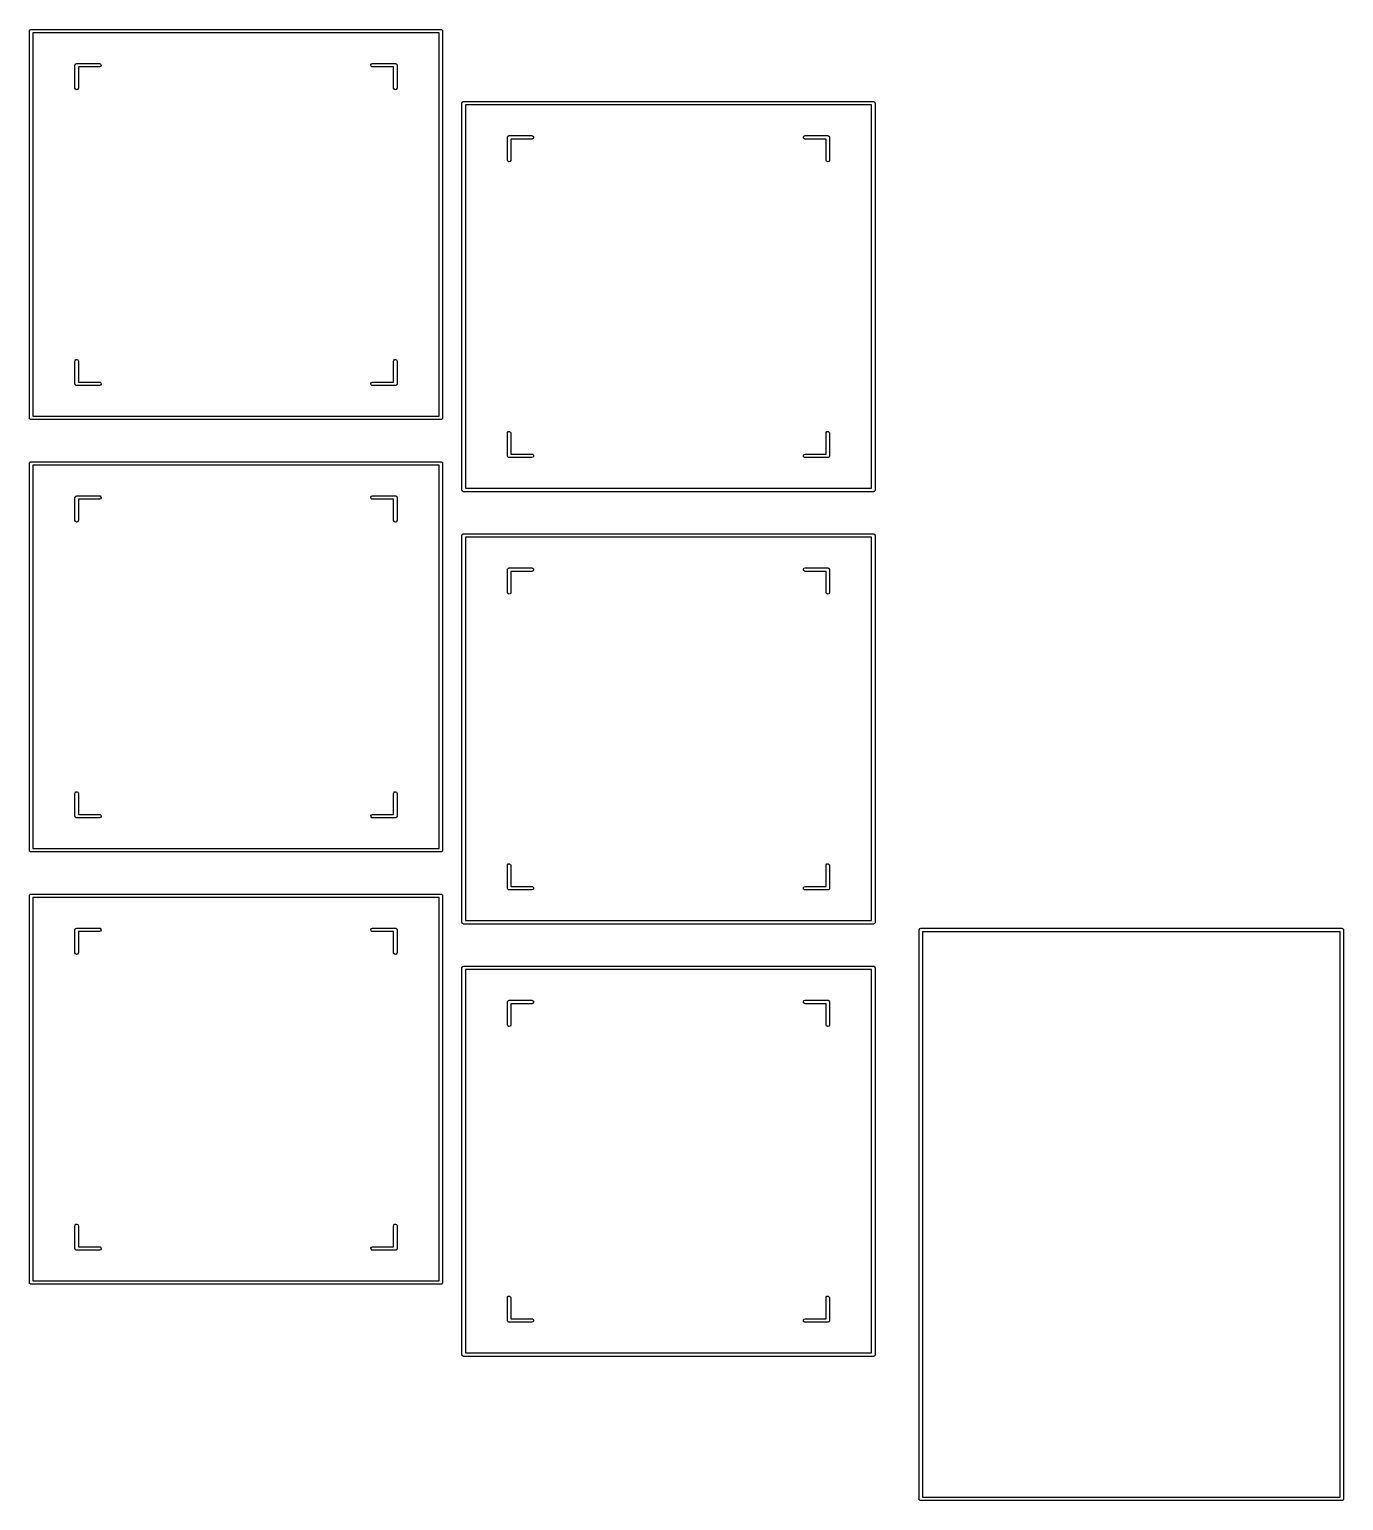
# Model space of a CAD drawing. Extents: x 39 to 182, y 15 to 130.
# Drawn here: x 105.7 to 163.4, y 60 to 124.6 of the extents above; entities that cross this region are included whole.
import ezdxf

# ---------------------------------------------------------------- set-up
doc = ezdxf.new("R2010")
doc.units = 0
doc.layers.add('BLACK', color=7, linetype='CONTINUOUS')

msp = doc.modelspace()

# ---------------------------------------------------------------- linework, layer by layer
at = {"layer": 'BLACK', "linetype": 'CONTINUOUS'}
for p, q in [((105.694, 124.555), (105.695, 124.565)), ((105.694, 107.555), (105.694, 124.555)), ((105.695, 124.568), (105.696, 124.571)), ((105.695, 124.565), (105.695, 124.568)), ((105.696, 124.571), (105.698, 124.58)), ((105.698, 124.58), (105.711, 124.595)), ((105.711, 124.595), (105.72, 124.612)), ((105.72, 124.612), (105.727, 124.615)), ((105.727, 124.615), (105.731, 124.62)), ((105.731, 124.62), (105.75, 124.623)), ((105.75, 124.623), (105.769, 124.63)), ((105.769, 124.63), (123.769, 124.63)), ((105.844, 124.48), (105.844, 107.63)), ((123.694, 124.48), (105.844, 124.48)), ((123.694, 107.63), (123.694, 124.48)), ((123.769, 124.63), (123.778, 124.628)), ((123.778, 124.628), (123.782, 124.629)), ((123.782, 124.629), (123.785, 124.627)), ((123.785, 124.627), (123.794, 124.625)), ((123.794, 124.625), (123.809, 124.613)), ((123.809, 124.613), (123.826, 124.603)), ((123.826, 124.603), (123.828, 124.597)), ((123.828, 124.597), (123.834, 124.592)), ((123.834, 124.592), (123.837, 124.573)), ((123.837, 124.573), (123.844, 124.555)), ((123.844, 124.555), (123.844, 107.555)), ((107.694, 123.055), (107.695, 123.065)), ((107.694, 122.055), (107.694, 123.055)), ((107.695, 123.068), (107.696, 123.071)), ((107.695, 123.065), (107.695, 123.068)), ((107.696, 123.071), (107.698, 123.08)), ((107.698, 123.08), (107.711, 123.095)), ((107.711, 123.095), (107.72, 123.112)), ((107.72, 123.112), (107.727, 123.115)), ((107.727, 123.115), (107.731, 123.12)), ((107.731, 123.12), (107.75, 123.123)), ((107.75, 123.123), (107.769, 123.13)), ((107.769, 123.13), (108.769, 123.13)), ((108.769, 122.98), (107.844, 122.98)), ((107.844, 122.98), (107.844, 122.055)), ((108.769, 123.13), (108.794, 123.125)), ((108.817, 122.997), (108.769, 122.98)), ((108.794, 123.125), (108.834, 123.092)), ((108.843, 123.042), (108.817, 122.997)), ((108.834, 123.092), (108.843, 123.042)), ((120.695, 123.068), (120.72, 123.112)), ((120.704, 123.017), (120.695, 123.068)), ((120.743, 122.984), (120.704, 123.017)), ((120.72, 123.112), (120.769, 123.13)), ((120.769, 122.98), (120.743, 122.984)), ((120.769, 123.13), (121.769, 123.13)), ((121.694, 122.98), (120.769, 122.98)), ((121.694, 122.055), (121.694, 122.98)), ((121.769, 123.13), (121.778, 123.128)), ((121.778, 123.128), (121.782, 123.129)), ((121.782, 123.129), (121.785, 123.127)), ((121.785, 123.127), (121.794, 123.125)), ((121.794, 123.125), (121.809, 123.113)), ((121.809, 123.113), (121.826, 123.103)), ((121.826, 123.103), (121.828, 123.097)), ((121.828, 123.097), (121.834, 123.092)), ((121.834, 123.092), (121.837, 123.073)), ((121.837, 123.073), (121.844, 123.055)), ((121.844, 123.055), (121.844, 122.055)), ((107.711, 122.007), (107.694, 122.055)), ((107.756, 121.981), (107.711, 122.007)), ((107.806, 121.99), (107.756, 121.981)), ((107.839, 122.029), (107.806, 121.99)), ((107.844, 122.055), (107.839, 122.029)), ((121.711, 122.007), (121.694, 122.055)), ((121.756, 121.981), (121.711, 122.007)), ((121.806, 121.99), (121.756, 121.981)), ((121.839, 122.029), (121.806, 121.99)), ((121.844, 122.055), (121.839, 122.029)), ((124.694, 121.388), (124.695, 121.398)), ((124.694, 104.388), (124.694, 121.388)), ((124.695, 121.401), (124.696, 121.404)), ((124.695, 121.398), (124.695, 121.401)), ((124.696, 121.404), (124.698, 121.414)), ((124.698, 121.414), (124.711, 121.429)), ((124.711, 121.429), (124.72, 121.446)), ((124.72, 121.446), (124.727, 121.448)), ((124.727, 121.448), (124.731, 121.453)), ((124.731, 121.453), (124.75, 121.457)), ((124.75, 121.457), (124.769, 121.463)), ((124.769, 121.463), (142.769, 121.463)), ((124.844, 121.313), (124.844, 104.463)), ((142.694, 121.313), (124.844, 121.313)), ((142.694, 104.463), (142.694, 121.313)), ((142.769, 121.463), (142.778, 121.461)), ((142.778, 121.461), (142.782, 121.462)), ((142.782, 121.462), (142.785, 121.46)), ((142.785, 121.46), (142.794, 121.459)), ((142.794, 121.459), (142.809, 121.446)), ((142.809, 121.446), (142.826, 121.436)), ((142.826, 121.436), (142.828, 121.43)), ((142.828, 121.43), (142.834, 121.426)), ((142.834, 121.426), (142.837, 121.406)), ((142.837, 121.406), (142.844, 121.388)), ((142.844, 121.388), (142.844, 104.388)), ((126.694, 119.888), (126.695, 119.898)), ((126.694, 118.888), (126.694, 119.888)), ((126.695, 119.901), (126.696, 119.904)), ((126.695, 119.898), (126.695, 119.901)), ((126.696, 119.904), (126.698, 119.914)), ((126.698, 119.914), (126.711, 119.929)), ((126.711, 119.929), (126.72, 119.946)), ((126.72, 119.946), (126.727, 119.948)), ((126.727, 119.948), (126.731, 119.953)), ((126.731, 119.953), (126.75, 119.957)), ((126.75, 119.957), (126.769, 119.963)), ((126.769, 119.963), (127.769, 119.963)), ((127.769, 119.813), (126.844, 119.813)), ((126.844, 119.813), (126.844, 118.888)), ((127.769, 119.963), (127.794, 119.959)), ((127.817, 119.831), (127.769, 119.813)), ((127.794, 119.959), (127.834, 119.926)), ((127.843, 119.875), (127.817, 119.831)), ((127.834, 119.926), (127.843, 119.875)), ((139.695, 119.901), (139.72, 119.946)), ((139.704, 119.851), (139.695, 119.901)), ((139.743, 119.818), (139.704, 119.851)), ((139.72, 119.946), (139.769, 119.963)), ((139.769, 119.813), (139.743, 119.818)), ((139.769, 119.963), (140.769, 119.963)), ((140.694, 119.813), (139.769, 119.813)), ((140.694, 118.888), (140.694, 119.813)), ((140.769, 119.963), (140.778, 119.961)), ((140.778, 119.961), (140.782, 119.962)), ((140.782, 119.962), (140.785, 119.96)), ((140.785, 119.96), (140.794, 119.959)), ((140.794, 119.959), (140.809, 119.946)), ((140.809, 119.946), (140.826, 119.936)), ((140.826, 119.936), (140.828, 119.93)), ((140.828, 119.93), (140.834, 119.926)), ((140.834, 119.926), (140.837, 119.906)), ((140.837, 119.906), (140.844, 119.888)), ((140.844, 119.888), (140.844, 118.888)), ((126.711, 118.84), (126.694, 118.888)), ((126.756, 118.814), (126.711, 118.84)), ((126.806, 118.823), (126.756, 118.814)), ((126.839, 118.863), (126.806, 118.823)), ((126.844, 118.888), (126.839, 118.863)), ((140.711, 118.84), (140.694, 118.888)), ((140.756, 118.814), (140.711, 118.84)), ((140.806, 118.823), (140.756, 118.814)), ((140.839, 118.863), (140.806, 118.823)), ((140.844, 118.888), (140.839, 118.863)), ((107.694, 110.055), (107.698, 110.08)), ((107.694, 109.055), (107.694, 110.055)), ((107.698, 110.08), (107.731, 110.12)), ((107.731, 110.12), (107.782, 110.129)), ((107.782, 110.129), (107.826, 110.103)), ((107.826, 110.103), (107.844, 110.055)), ((107.844, 110.055), (107.844, 109.13)), ((121.694, 110.055), (121.698, 110.08)), ((121.694, 109.13), (121.694, 110.055)), ((121.698, 110.08), (121.731, 110.12)), ((121.731, 110.12), (121.782, 110.129)), ((121.782, 110.129), (121.826, 110.103)), ((121.826, 110.103), (121.844, 110.055)), ((121.844, 110.055), (121.844, 109.055)), ((107.7, 109.037), (107.694, 109.055)), ((107.704, 109.017), (107.7, 109.037)), ((107.709, 109.013), (107.704, 109.017)), ((107.711, 109.007), (107.709, 109.013)), ((107.728, 108.997), (107.711, 109.007)), ((107.743, 108.984), (107.728, 108.997)), ((107.753, 108.983), (107.743, 108.984)), ((107.756, 108.981), (107.753, 108.983)), ((107.759, 108.982), (107.756, 108.981)), ((107.769, 108.98), (107.759, 108.982)), ((108.769, 108.98), (107.769, 108.98)), ((107.844, 109.13), (108.769, 109.13)), ((108.769, 109.13), (108.794, 109.125)), ((108.817, 108.997), (108.769, 108.98)), ((108.794, 109.125), (108.834, 109.092)), ((108.843, 109.042), (108.817, 108.997)), ((108.834, 109.092), (108.843, 109.042)), ((120.695, 109.068), (120.72, 109.112)), ((120.704, 109.017), (120.695, 109.068)), ((120.743, 108.984), (120.704, 109.017)), ((120.72, 109.112), (120.769, 109.13)), ((120.769, 108.98), (120.743, 108.984)), ((120.769, 109.13), (121.694, 109.13)), ((121.769, 108.98), (120.769, 108.98)), ((121.787, 108.986), (121.769, 108.98)), ((121.806, 108.99), (121.787, 108.986)), ((121.811, 108.995), (121.806, 108.99)), ((121.817, 108.997), (121.811, 108.995)), ((121.827, 109.014), (121.817, 108.997)), ((121.839, 109.029), (121.827, 109.014)), ((121.841, 109.039), (121.839, 109.029)), ((121.843, 109.042), (121.841, 109.039)), ((121.844, 109.055), (121.842, 109.045)), ((121.842, 109.045), (121.843, 109.042)), ((105.7, 107.537), (105.694, 107.555)), ((105.704, 107.517), (105.7, 107.537)), ((105.709, 107.513), (105.704, 107.517)), ((105.711, 107.507), (105.709, 107.513)), ((105.728, 107.497), (105.711, 107.507)), ((105.743, 107.484), (105.728, 107.497)), ((105.753, 107.483), (105.743, 107.484)), ((105.756, 107.481), (105.753, 107.483)), ((105.759, 107.482), (105.756, 107.481)), ((105.769, 107.48), (105.759, 107.482)), ((123.769, 107.48), (105.769, 107.48)), ((105.844, 107.63), (123.694, 107.63)), ((123.787, 107.486), (123.769, 107.48)), ((123.806, 107.49), (123.787, 107.486)), ((123.811, 107.495), (123.806, 107.49)), ((123.817, 107.497), (123.811, 107.495)), ((123.827, 107.514), (123.817, 107.497)), ((123.839, 107.529), (123.827, 107.514)), ((123.841, 107.539), (123.839, 107.529)), ((123.843, 107.542), (123.841, 107.539)), ((123.844, 107.555), (123.842, 107.545)), ((123.842, 107.545), (123.843, 107.542)), ((126.694, 106.888), (126.698, 106.914)), ((126.694, 105.888), (126.694, 106.888)), ((126.698, 106.914), (126.731, 106.953)), ((126.731, 106.953), (126.782, 106.962)), ((126.782, 106.962), (126.826, 106.936)), ((126.826, 106.936), (126.844, 106.888)), ((126.844, 106.888), (126.844, 105.963)), ((140.694, 106.888), (140.698, 106.914)), ((140.694, 105.963), (140.694, 106.888)), ((140.698, 106.914), (140.731, 106.953)), ((140.731, 106.953), (140.782, 106.962)), ((140.782, 106.962), (140.826, 106.936)), ((140.826, 106.936), (140.844, 106.888)), ((140.844, 106.888), (140.844, 105.888)), ((105.694, 105.555), (105.695, 105.565)), ((105.694, 88.5548), (105.694, 105.555)), ((105.695, 105.568), (105.696, 105.571)), ((105.695, 105.565), (105.695, 105.568)), ((105.696, 105.571), (105.698, 105.58)), ((105.698, 105.58), (105.711, 105.595)), ((105.711, 105.595), (105.72, 105.612)), ((105.72, 105.612), (105.727, 105.615)), ((105.727, 105.615), (105.731, 105.62)), ((105.731, 105.62), (105.75, 105.623)), ((105.75, 105.623), (105.769, 105.63)), ((105.769, 105.63), (123.769, 105.63)), ((105.844, 105.48), (105.844, 88.6298)), ((123.694, 105.48), (105.844, 105.48)), ((123.694, 88.6298), (123.694, 105.48)), ((123.769, 105.63), (123.778, 105.628)), ((123.778, 105.628), (123.782, 105.629)), ((123.782, 105.629), (123.785, 105.627)), ((123.785, 105.627), (123.794, 105.625)), ((123.794, 105.625), (123.809, 105.613)), ((123.809, 105.613), (123.826, 105.603)), ((123.826, 105.603), (123.828, 105.597)), ((123.828, 105.597), (123.834, 105.592)), ((123.834, 105.592), (123.837, 105.573)), ((123.837, 105.573), (123.844, 105.555)), ((123.844, 105.555), (123.844, 88.5548)), ((126.7, 105.87), (126.694, 105.888)), ((126.704, 105.851), (126.7, 105.87)), ((126.709, 105.846), (126.704, 105.851)), ((126.711, 105.84), (126.709, 105.846)), ((126.728, 105.83), (126.711, 105.84)), ((126.743, 105.818), (126.728, 105.83)), ((126.753, 105.816), (126.743, 105.818)), ((126.756, 105.814), (126.753, 105.816)), ((126.759, 105.815), (126.756, 105.814)), ((126.769, 105.813), (126.759, 105.815)), ((127.769, 105.813), (126.769, 105.813)), ((126.844, 105.963), (127.769, 105.963)), ((127.769, 105.963), (127.794, 105.959)), ((127.817, 105.831), (127.769, 105.813)), ((127.794, 105.959), (127.834, 105.926)), ((127.843, 105.875), (127.817, 105.831)), ((127.834, 105.926), (127.843, 105.875)), ((139.695, 105.901), (139.72, 105.946)), ((139.704, 105.851), (139.695, 105.901)), ((139.743, 105.818), (139.704, 105.851)), ((139.72, 105.946), (139.769, 105.963)), ((139.769, 105.813), (139.743, 105.818)), ((139.769, 105.963), (140.694, 105.963)), ((140.769, 105.813), (139.769, 105.813)), ((140.787, 105.82), (140.769, 105.813)), ((140.806, 105.823), (140.787, 105.82)), ((140.811, 105.828), (140.806, 105.823)), ((140.817, 105.831), (140.811, 105.828)), ((140.827, 105.848), (140.817, 105.831)), ((140.839, 105.863), (140.827, 105.848)), ((140.841, 105.872), (140.839, 105.863)), ((140.843, 105.875), (140.841, 105.872)), ((140.844, 105.888), (140.842, 105.878)), ((140.842, 105.878), (140.843, 105.875)), ((107.698, 104.08), (107.711, 104.095)), ((107.711, 104.095), (107.72, 104.112)), ((107.72, 104.112), (107.727, 104.115)), ((107.727, 104.115), (107.731, 104.12)), ((107.731, 104.12), (107.75, 104.123)), ((107.75, 104.123), (107.769, 104.13)), ((107.769, 104.13), (108.769, 104.13)), ((108.769, 104.13), (108.794, 104.125)), ((108.794, 104.125), (108.834, 104.092)), ((120.695, 104.068), (120.72, 104.112)), ((120.72, 104.112), (120.769, 104.13)), ((120.769, 104.13), (121.769, 104.13)), ((121.769, 104.13), (121.778, 104.128)), ((121.778, 104.128), (121.782, 104.129)), ((121.782, 104.129), (121.785, 104.127)), ((121.785, 104.127), (121.794, 104.125)), ((121.794, 104.125), (121.809, 104.113)), ((121.809, 104.113), (121.826, 104.103)), ((121.826, 104.103), (121.828, 104.097)), ((121.828, 104.097), (121.834, 104.092)), ((124.7, 104.37), (124.694, 104.388)), ((124.704, 104.351), (124.7, 104.37)), ((124.709, 104.346), (124.704, 104.351)), ((124.711, 104.34), (124.709, 104.346)), ((124.728, 104.33), (124.711, 104.34)), ((124.743, 104.318), (124.728, 104.33)), ((124.753, 104.316), (124.743, 104.318)), ((124.756, 104.314), (124.753, 104.316)), ((124.759, 104.315), (124.756, 104.314)), ((124.769, 104.313), (124.759, 104.315)), ((142.769, 104.313), (124.769, 104.313)), ((124.844, 104.463), (142.694, 104.463)), ((142.787, 104.32), (142.769, 104.313)), ((142.806, 104.323), (142.787, 104.32)), ((142.811, 104.328), (142.806, 104.323)), ((142.817, 104.331), (142.811, 104.328)), ((142.827, 104.348), (142.817, 104.331)), ((142.839, 104.363), (142.827, 104.348)), ((142.841, 104.372), (142.839, 104.363)), ((142.843, 104.375), (142.841, 104.372)), ((142.844, 104.388), (142.842, 104.378)), ((142.842, 104.378), (142.843, 104.375)), ((107.694, 104.055), (107.695, 104.065)), ((107.694, 103.055), (107.694, 104.055)), ((107.695, 104.068), (107.696, 104.071)), ((107.695, 104.065), (107.695, 104.068)), ((107.696, 104.071), (107.698, 104.08)), ((108.769, 103.98), (107.844, 103.98)), ((107.844, 103.98), (107.844, 103.055)), ((108.817, 103.997), (108.769, 103.98)), ((108.843, 104.042), (108.817, 103.997)), ((108.834, 104.092), (108.843, 104.042)), ((120.704, 104.017), (120.695, 104.068)), ((120.743, 103.984), (120.704, 104.017)), ((120.769, 103.98), (120.743, 103.984)), ((121.694, 103.98), (120.769, 103.98)), ((121.694, 103.055), (121.694, 103.98)), ((121.834, 104.092), (121.837, 104.073)), ((121.837, 104.073), (121.844, 104.055)), ((121.844, 104.055), (121.844, 103.055)), ((107.711, 103.007), (107.694, 103.055)), ((107.756, 102.981), (107.711, 103.007)), ((107.806, 102.99), (107.756, 102.981)), ((107.839, 103.029), (107.806, 102.99)), ((107.844, 103.055), (107.839, 103.029)), ((121.711, 103.007), (121.694, 103.055)), ((121.756, 102.981), (121.711, 103.007)), ((121.806, 102.99), (121.756, 102.981)), ((121.839, 103.029), (121.806, 102.99)), ((121.844, 103.055), (121.839, 103.029)), ((124.694, 102.388), (124.695, 102.398)), ((124.694, 85.3882), (124.694, 102.388)), ((124.695, 102.401), (124.696, 102.404)), ((124.695, 102.398), (124.695, 102.401)), ((124.696, 102.404), (124.698, 102.414)), ((124.698, 102.414), (124.711, 102.429)), ((124.711, 102.429), (124.72, 102.446)), ((124.72, 102.446), (124.727, 102.448)), ((124.727, 102.448), (124.731, 102.453)), ((124.731, 102.453), (124.75, 102.457)), ((124.75, 102.457), (124.769, 102.463)), ((124.769, 102.463), (142.769, 102.463)), ((124.844, 102.313), (124.844, 85.4632)), ((142.694, 102.313), (124.844, 102.313)), ((142.694, 85.4632), (142.694, 102.313)), ((142.769, 102.463), (142.778, 102.461)), ((142.778, 102.461), (142.782, 102.462)), ((142.782, 102.462), (142.785, 102.46)), ((142.785, 102.46), (142.794, 102.459)), ((142.794, 102.459), (142.809, 102.446)), ((142.809, 102.446), (142.826, 102.436)), ((142.826, 102.436), (142.828, 102.43)), ((142.828, 102.43), (142.834, 102.426)), ((142.834, 102.426), (142.837, 102.406)), ((142.837, 102.406), (142.844, 102.388)), ((142.844, 102.388), (142.844, 85.3882)), ((126.694, 100.888), (126.695, 100.898)), ((126.694, 99.8882), (126.694, 100.888)), ((126.695, 100.901), (126.696, 100.904)), ((126.695, 100.898), (126.695, 100.901)), ((126.696, 100.904), (126.698, 100.914)), ((126.698, 100.914), (126.711, 100.929)), ((126.711, 100.929), (126.72, 100.946)), ((126.72, 100.946), (126.727, 100.948)), ((126.727, 100.948), (126.731, 100.953)), ((126.731, 100.953), (126.75, 100.957)), ((126.75, 100.957), (126.769, 100.963)), ((126.769, 100.963), (127.769, 100.963)), ((127.769, 100.963), (127.794, 100.959)), ((127.794, 100.959), (127.834, 100.926)), ((127.843, 100.875), (127.817, 100.831)), ((127.834, 100.926), (127.843, 100.875)), ((139.695, 100.901), (139.72, 100.946)), ((139.704, 100.851), (139.695, 100.901)), ((139.72, 100.946), (139.769, 100.963)), ((139.769, 100.963), (140.769, 100.963)), ((140.769, 100.963), (140.778, 100.961)), ((140.778, 100.961), (140.782, 100.962)), ((140.782, 100.962), (140.785, 100.96)), ((140.785, 100.96), (140.794, 100.959)), ((140.794, 100.959), (140.809, 100.946)), ((140.809, 100.946), (140.826, 100.936)), ((140.826, 100.936), (140.828, 100.93)), ((140.828, 100.93), (140.834, 100.926)), ((140.834, 100.926), (140.837, 100.906)), ((140.837, 100.906), (140.844, 100.888)), ((140.844, 100.888), (140.844, 99.8882)), ((127.769, 100.813), (126.844, 100.813)), ((126.844, 100.813), (126.844, 99.8882)), ((127.817, 100.831), (127.769, 100.813)), ((139.743, 100.818), (139.704, 100.851)), ((139.769, 100.813), (139.743, 100.818)), ((140.694, 100.813), (139.769, 100.813)), ((140.694, 99.8882), (140.694, 100.813)), ((126.711, 99.84), (126.694, 99.8882)), ((126.756, 99.8143), (126.711, 99.84)), ((126.806, 99.8232), (126.756, 99.8143)), ((126.839, 99.8625), (126.806, 99.8232)), ((126.844, 99.8882), (126.839, 99.8625)), ((140.711, 99.84), (140.694, 99.8882)), ((140.756, 99.8143), (140.711, 99.84)), ((140.806, 99.8232), (140.756, 99.8143)), ((140.839, 99.8625), (140.806, 99.8232)), ((140.844, 99.8882), (140.839, 99.8625)), ((107.694, 91.0548), (107.698, 91.0805)), ((107.694, 90.0548), (107.694, 91.0548)), ((107.698, 91.0805), (107.731, 91.1198)), ((107.731, 91.1198), (107.782, 91.1287)), ((107.782, 91.1287), (107.826, 91.103)), ((107.826, 91.103), (107.844, 91.0548)), ((107.844, 91.0548), (107.844, 90.1298)), ((121.694, 91.0548), (121.698, 91.0805)), ((121.694, 90.1298), (121.694, 91.0548)), ((121.698, 91.0805), (121.731, 91.1198)), ((121.731, 91.1198), (121.782, 91.1287)), ((121.782, 91.1287), (121.826, 91.103)), ((121.826, 91.103), (121.844, 91.0548)), ((121.844, 91.0548), (121.844, 90.0548)), ((107.7, 90.0365), (107.694, 90.0548)), ((107.704, 90.0173), (107.7, 90.0365)), ((107.709, 90.013), (107.704, 90.0173)), ((107.711, 90.0066), (107.709, 90.013)), ((107.728, 89.9969), (107.711, 90.0066)), ((107.743, 89.9844), (107.728, 89.9969)), ((107.753, 89.9826), (107.743, 89.9844)), ((107.756, 89.981), (107.753, 89.9826)), ((107.759, 89.9816), (107.756, 89.981)), ((107.769, 89.9798), (107.759, 89.9816)), ((108.769, 89.9798), (107.769, 89.9798)), ((107.844, 90.1298), (108.769, 90.1298)), ((108.769, 90.1298), (108.794, 90.1253)), ((108.817, 89.9974), (108.769, 89.9798)), ((108.794, 90.1253), (108.834, 90.0923)), ((108.843, 90.0418), (108.817, 89.9974)), ((108.834, 90.0923), (108.843, 90.0418)), ((120.695, 90.0679), (120.72, 90.1123)), ((120.704, 90.0173), (120.695, 90.0679)), ((120.743, 89.9844), (120.704, 90.0173)), ((120.72, 90.1123), (120.769, 90.1298)), ((120.769, 89.9798), (120.743, 89.9844)), ((120.769, 90.1298), (121.694, 90.1298)), ((121.769, 89.9798), (120.769, 89.9798)), ((121.787, 89.9865), (121.769, 89.9798)), ((121.806, 89.9899), (121.787, 89.9865)), ((121.811, 89.9951), (121.806, 89.9899)), ((121.817, 89.9974), (121.811, 89.9951)), ((121.827, 90.0143), (121.817, 89.9974)), ((121.839, 90.0292), (121.827, 90.0143)), ((121.841, 90.0389), (121.839, 90.0292)), ((121.843, 90.0418), (121.841, 90.0389)), ((121.844, 90.0548), (121.842, 90.0451)), ((121.842, 90.0451), (121.843, 90.0418)), ((105.844, 88.6298), (123.694, 88.6298)), ((105.7, 88.5365), (105.694, 88.5548)), ((105.704, 88.5173), (105.7, 88.5365)), ((105.709, 88.513), (105.704, 88.5173)), ((105.711, 88.5066), (105.709, 88.513)), ((105.728, 88.4969), (105.711, 88.5066)), ((105.743, 88.4844), (105.728, 88.4969)), ((105.753, 88.4826), (105.743, 88.4844)), ((105.756, 88.481), (105.753, 88.4826)), ((105.759, 88.4816), (105.756, 88.481)), ((105.769, 88.4798), (105.759, 88.4816)), ((123.769, 88.4798), (105.769, 88.4798)), ((123.787, 88.4865), (123.769, 88.4798)), ((123.806, 88.4899), (123.787, 88.4865)), ((123.811, 88.4951), (123.806, 88.4899)), ((123.817, 88.4974), (123.811, 88.4951)), ((123.827, 88.5143), (123.817, 88.4974)), ((123.839, 88.5292), (123.827, 88.5143)), ((123.841, 88.5389), (123.839, 88.5292)), ((123.843, 88.5418), (123.841, 88.5389)), ((123.844, 88.5548), (123.842, 88.5451)), ((123.842, 88.5451), (123.843, 88.5418)), ((126.698, 87.9138), (126.731, 87.9531)), ((126.731, 87.9531), (126.782, 87.962)), ((126.782, 87.962), (126.826, 87.9364)), ((126.826, 87.9364), (126.844, 87.8882)), ((140.698, 87.9138), (140.731, 87.9531)), ((140.731, 87.9531), (140.782, 87.962)), ((140.782, 87.962), (140.826, 87.9364)), ((140.826, 87.9364), (140.844, 87.8882)), ((126.694, 87.8882), (126.698, 87.9138)), ((126.694, 86.8882), (126.694, 87.8882)), ((126.844, 87.8882), (126.844, 86.9632)), ((140.694, 87.8882), (140.698, 87.9138)), ((140.694, 86.9632), (140.694, 87.8882)), ((140.844, 87.8882), (140.844, 86.8882)), ((126.7, 86.8699), (126.694, 86.8882)), ((126.704, 86.8507), (126.7, 86.8699)), ((126.709, 86.8463), (126.704, 86.8507)), ((126.711, 86.84), (126.709, 86.8463)), ((126.728, 86.8302), (126.711, 86.84)), ((126.743, 86.8177), (126.728, 86.8302)), ((126.753, 86.816), (126.743, 86.8177)), ((126.756, 86.8143), (126.753, 86.816)), ((126.759, 86.8149), (126.756, 86.8143)), ((126.769, 86.8132), (126.759, 86.8149)), ((127.769, 86.8132), (126.769, 86.8132)), ((126.844, 86.9632), (127.769, 86.9632)), ((127.769, 86.9632), (127.794, 86.9586)), ((127.817, 86.8307), (127.769, 86.8132)), ((127.794, 86.9586), (127.834, 86.9257)), ((127.843, 86.8751), (127.817, 86.8307)), ((127.834, 86.9257), (127.843, 86.8751)), ((139.695, 86.9012), (139.72, 86.9456)), ((139.704, 86.8507), (139.695, 86.9012)), ((139.743, 86.8177), (139.704, 86.8507)), ((139.72, 86.9456), (139.769, 86.9632)), ((139.769, 86.8132), (139.743, 86.8177)), ((139.769, 86.9632), (140.694, 86.9632)), ((140.769, 86.8132), (139.769, 86.8132)), ((140.787, 86.8198), (140.769, 86.8132)), ((140.806, 86.8232), (140.787, 86.8198)), ((140.811, 86.8284), (140.806, 86.8232)), ((140.817, 86.8307), (140.811, 86.8284)), ((140.827, 86.8476), (140.817, 86.8307)), ((140.839, 86.8625), (140.827, 86.8476)), ((140.841, 86.8723), (140.839, 86.8625)), ((140.843, 86.8751), (140.841, 86.8723)), ((140.844, 86.8882), (140.842, 86.8784)), ((140.842, 86.8784), (140.843, 86.8751)), ((105.694, 86.5548), (105.695, 86.5646)), ((105.694, 69.5548), (105.694, 86.5548)), ((105.695, 86.5679), (105.696, 86.5707)), ((105.695, 86.5646), (105.695, 86.5679)), ((105.696, 86.5707), (105.698, 86.5805)), ((105.698, 86.5805), (105.711, 86.5954)), ((105.711, 86.5954), (105.72, 86.6123)), ((105.72, 86.6123), (105.727, 86.6146)), ((105.727, 86.6146), (105.731, 86.6198)), ((105.731, 86.6198), (105.75, 86.6232)), ((105.75, 86.6232), (105.769, 86.6298)), ((105.769, 86.6298), (123.769, 86.6298)), ((105.844, 86.4798), (105.844, 69.6298)), ((123.694, 86.4798), (105.844, 86.4798)), ((123.694, 69.6298), (123.694, 86.4798)), ((123.769, 86.6298), (123.778, 86.6281)), ((123.778, 86.6281), (123.782, 86.6287)), ((123.782, 86.6287), (123.785, 86.627)), ((123.785, 86.627), (123.794, 86.6253)), ((123.794, 86.6253), (123.809, 86.6128)), ((123.809, 86.6128), (123.826, 86.603)), ((123.826, 86.603), (123.828, 86.5967)), ((123.828, 86.5967), (123.834, 86.5923)), ((123.834, 86.5923), (123.837, 86.5731)), ((123.837, 86.5731), (123.844, 86.5548)), ((123.844, 86.5548), (123.844, 69.5548)), ((124.7, 85.3699), (124.694, 85.3882)), ((124.704, 85.3507), (124.7, 85.3699)), ((124.709, 85.3463), (124.704, 85.3507)), ((124.711, 85.34), (124.709, 85.3463)), ((124.844, 85.4632), (142.694, 85.4632)), ((142.827, 85.3476), (142.817, 85.3307)), ((142.839, 85.3625), (142.827, 85.3476)), ((142.841, 85.3723), (142.839, 85.3625)), ((142.843, 85.3751), (142.841, 85.3723)), ((142.844, 85.3882), (142.842, 85.3784)), ((142.842, 85.3784), (142.843, 85.3751)), ((107.694, 85.0548), (107.695, 85.0646)), ((107.694, 84.0548), (107.694, 85.0548)), ((107.695, 85.0679), (107.696, 85.0707)), ((107.695, 85.0646), (107.695, 85.0679)), ((107.696, 85.0707), (107.698, 85.0805)), ((107.698, 85.0805), (107.711, 85.0954)), ((107.711, 85.0954), (107.72, 85.1123)), ((107.72, 85.1123), (107.727, 85.1146)), ((107.727, 85.1146), (107.731, 85.1198)), ((107.731, 85.1198), (107.75, 85.1232)), ((107.75, 85.1232), (107.769, 85.1298)), ((107.769, 85.1298), (108.769, 85.1298)), ((108.769, 84.9798), (107.844, 84.9798)), ((107.844, 84.9798), (107.844, 84.0548)), ((108.769, 85.1298), (108.794, 85.1253)), ((108.817, 84.9974), (108.769, 84.9798)), ((108.794, 85.1253), (108.834, 85.0923)), ((108.843, 85.0418), (108.817, 84.9974)), ((108.834, 85.0923), (108.843, 85.0418)), ((120.695, 85.0679), (120.72, 85.1123)), ((120.704, 85.0173), (120.695, 85.0679)), ((120.743, 84.9844), (120.704, 85.0173)), ((120.72, 85.1123), (120.769, 85.1298)), ((120.769, 84.9798), (120.743, 84.9844)), ((120.769, 85.1298), (121.769, 85.1298)), ((121.694, 84.9798), (120.769, 84.9798)), ((121.694, 84.0548), (121.694, 84.9798)), ((121.769, 85.1298), (121.778, 85.1281)), ((121.778, 85.1281), (121.782, 85.1287)), ((121.782, 85.1287), (121.785, 85.127)), ((121.785, 85.127), (121.794, 85.1253)), ((121.794, 85.1253), (121.809, 85.1128)), ((121.809, 85.1128), (121.826, 85.103)), ((121.826, 85.103), (121.828, 85.0967)), ((121.828, 85.0967), (121.834, 85.0923)), ((121.834, 85.0923), (121.837, 85.0731)), ((121.837, 85.0731), (121.844, 85.0548)), ((121.844, 85.0548), (121.844, 84.0548)), ((124.728, 85.3302), (124.711, 85.34)), ((124.743, 85.3177), (124.728, 85.3302)), ((124.753, 85.316), (124.743, 85.3177)), ((124.756, 85.3143), (124.753, 85.316)), ((124.759, 85.3149), (124.756, 85.3143)), ((124.769, 85.3132), (124.759, 85.3149)), ((142.769, 85.3132), (124.769, 85.3132)), ((142.787, 85.3198), (142.769, 85.3132)), ((142.806, 85.3232), (142.787, 85.3198)), ((142.811, 85.3284), (142.806, 85.3232)), ((142.817, 85.3307), (142.811, 85.3284)), ((144.775, 85.05), (144.777, 85.0597)), ((144.775, 60.05), (144.775, 85.05)), ((144.776, 85.063), (144.778, 85.0659)), ((144.777, 85.0597), (144.776, 85.063)), ((144.778, 85.0659), (144.78, 85.0757)), ((144.78, 85.0757), (144.792, 85.0906)), ((144.792, 85.0906), (144.802, 85.1075)), ((144.802, 85.1075), (144.808, 85.1098)), ((144.808, 85.1098), (144.812, 85.115)), ((144.812, 85.115), (144.832, 85.1183)), ((144.832, 85.1183), (144.85, 85.125)), ((144.85, 85.125), (163.35, 85.125)), ((144.925, 84.975), (144.925, 60.125)), ((163.275, 84.975), (144.925, 84.975)), ((163.275, 60.125), (163.275, 84.975)), ((163.35, 85.125), (163.36, 85.1233)), ((163.36, 85.1233), (163.363, 85.1239)), ((163.363, 85.1239), (163.366, 85.1222)), ((163.366, 85.1222), (163.376, 85.1205)), ((163.376, 85.1205), (163.391, 85.108)), ((163.391, 85.108), (163.407, 85.0982)), ((163.407, 85.0982), (163.41, 85.0918)), ((163.41, 85.0918), (163.415, 85.0875)), ((163.415, 85.0875), (163.418, 85.0683)), ((163.418, 85.0683), (163.425, 85.05)), ((163.425, 85.05), (163.425, 60.05)), ((107.711, 84.0066), (107.694, 84.0548)), ((107.844, 84.0548), (107.839, 84.0292)), ((121.711, 84.0066), (121.694, 84.0548)), ((121.844, 84.0548), (121.839, 84.0292)), ((107.756, 83.981), (107.711, 84.0066)), ((107.806, 83.9899), (107.756, 83.981)), ((107.839, 84.0292), (107.806, 83.9899)), ((121.756, 83.981), (121.711, 84.0066)), ((121.806, 83.9899), (121.756, 83.981)), ((121.839, 84.0292), (121.806, 83.9899)), ((124.696, 83.4041), (124.698, 83.4138)), ((124.698, 83.4138), (124.711, 83.4287)), ((124.711, 83.4287), (124.72, 83.4456)), ((124.72, 83.4456), (124.727, 83.4479)), ((124.727, 83.4479), (124.731, 83.4531)), ((124.731, 83.4531), (124.75, 83.4565)), ((124.75, 83.4565), (124.769, 83.4632)), ((124.769, 83.4632), (142.769, 83.4632)), ((142.769, 83.4632), (142.778, 83.4614)), ((142.778, 83.4614), (142.782, 83.462)), ((142.782, 83.462), (142.785, 83.4604)), ((142.785, 83.4604), (142.794, 83.4586)), ((142.794, 83.4586), (142.809, 83.4461)), ((142.809, 83.4461), (142.826, 83.4364)), ((142.826, 83.4364), (142.828, 83.43)), ((142.828, 83.43), (142.834, 83.4257)), ((142.834, 83.4257), (142.837, 83.4065)), ((142.837, 83.4065), (142.844, 83.3882)), ((124.694, 83.3882), (124.695, 83.3979)), ((124.694, 66.3882), (124.694, 83.3882)), ((124.695, 83.4012), (124.696, 83.4041)), ((124.695, 83.3979), (124.695, 83.4012)), ((124.844, 83.3132), (124.844, 66.4632)), ((142.694, 83.3132), (124.844, 83.3132)), ((142.694, 66.4632), (142.694, 83.3132)), ((142.844, 83.3882), (142.844, 66.3882)), ((126.694, 81.8882), (126.695, 81.8979)), ((126.694, 80.8882), (126.694, 81.8882)), ((126.695, 81.9012), (126.696, 81.9041)), ((126.695, 81.8979), (126.695, 81.9012)), ((126.696, 81.9041), (126.698, 81.9138)), ((126.698, 81.9138), (126.711, 81.9287)), ((126.711, 81.9287), (126.72, 81.9456)), ((126.72, 81.9456), (126.727, 81.9479)), ((126.727, 81.9479), (126.731, 81.9531)), ((126.731, 81.9531), (126.75, 81.9565)), ((126.75, 81.9565), (126.769, 81.9632)), ((126.769, 81.9632), (127.769, 81.9632)), ((127.769, 81.8132), (126.844, 81.8132)), ((126.844, 81.8132), (126.844, 80.8882)), ((127.769, 81.9632), (127.794, 81.9586)), ((127.817, 81.8307), (127.769, 81.8132)), ((127.794, 81.9586), (127.834, 81.9257)), ((127.843, 81.8751), (127.817, 81.8307)), ((127.834, 81.9257), (127.843, 81.8751)), ((139.695, 81.9012), (139.72, 81.9456)), ((139.704, 81.8507), (139.695, 81.9012)), ((139.743, 81.8177), (139.704, 81.8507)), ((139.72, 81.9456), (139.769, 81.9632)), ((139.769, 81.8132), (139.743, 81.8177)), ((139.769, 81.9632), (140.769, 81.9632)), ((140.694, 81.8132), (139.769, 81.8132)), ((140.694, 80.8882), (140.694, 81.8132)), ((140.769, 81.9632), (140.778, 81.9614)), ((140.778, 81.9614), (140.782, 81.962)), ((140.782, 81.962), (140.785, 81.9604)), ((140.785, 81.9604), (140.794, 81.9586)), ((140.794, 81.9586), (140.809, 81.9461)), ((140.809, 81.9461), (140.826, 81.9364)), ((140.826, 81.9364), (140.828, 81.93)), ((140.828, 81.93), (140.834, 81.9257)), ((140.834, 81.9257), (140.837, 81.9065)), ((140.837, 81.9065), (140.844, 81.8882)), ((140.844, 81.8882), (140.844, 80.8882)), ((126.711, 80.84), (126.694, 80.8882)), ((126.756, 80.8143), (126.711, 80.84)), ((126.806, 80.8232), (126.756, 80.8143)), ((126.839, 80.8625), (126.806, 80.8232)), ((126.844, 80.8882), (126.839, 80.8625)), ((140.711, 80.84), (140.694, 80.8882)), ((140.756, 80.8143), (140.711, 80.84)), ((140.806, 80.8232), (140.756, 80.8143)), ((140.839, 80.8625), (140.806, 80.8232)), ((140.844, 80.8882), (140.839, 80.8625)), ((107.694, 72.0548), (107.698, 72.0805)), ((107.694, 71.0548), (107.694, 72.0548)), ((107.698, 72.0805), (107.731, 72.1198)), ((107.731, 72.1198), (107.782, 72.1287)), ((107.782, 72.1287), (107.826, 72.103)), ((107.826, 72.103), (107.844, 72.0548)), ((107.844, 72.0548), (107.844, 71.1298)), ((121.694, 72.0548), (121.698, 72.0805)), ((121.694, 71.1298), (121.694, 72.0548)), ((121.698, 72.0805), (121.731, 72.1198)), ((121.731, 72.1198), (121.782, 72.1287)), ((121.782, 72.1287), (121.826, 72.103)), ((121.826, 72.103), (121.844, 72.0548)), ((121.844, 72.0548), (121.844, 71.0548)), ((107.844, 71.1298), (108.769, 71.1298)), ((108.769, 71.1298), (108.794, 71.1253)), ((108.794, 71.1253), (108.834, 71.0923)), ((120.72, 71.1123), (120.769, 71.1298)), ((120.769, 71.1298), (121.694, 71.1298)), ((107.7, 71.0365), (107.694, 71.0548)), ((107.704, 71.0173), (107.7, 71.0365)), ((107.709, 71.013), (107.704, 71.0173)), ((107.711, 71.0066), (107.709, 71.013)), ((107.728, 70.9969), (107.711, 71.0066)), ((107.743, 70.9844), (107.728, 70.9969)), ((107.753, 70.9826), (107.743, 70.9844)), ((107.756, 70.981), (107.753, 70.9826)), ((107.759, 70.9816), (107.756, 70.981)), ((107.769, 70.9798), (107.759, 70.9816)), ((108.769, 70.9798), (107.769, 70.9798)), ((108.817, 70.9974), (108.769, 70.9798)), ((108.843, 71.0418), (108.817, 70.9974)), ((108.834, 71.0923), (108.843, 71.0418)), ((120.695, 71.0679), (120.72, 71.1123)), ((120.704, 71.0173), (120.695, 71.0679)), ((120.743, 70.9844), (120.704, 71.0173)), ((120.769, 70.9798), (120.743, 70.9844)), ((121.769, 70.9798), (120.769, 70.9798)), ((121.787, 70.9865), (121.769, 70.9798)), ((121.806, 70.9899), (121.787, 70.9865)), ((121.811, 70.9951), (121.806, 70.9899)), ((121.817, 70.9974), (121.811, 70.9951)), ((121.827, 71.0143), (121.817, 70.9974)), ((121.839, 71.0292), (121.827, 71.0143)), ((121.841, 71.0389), (121.839, 71.0292)), ((121.843, 71.0418), (121.841, 71.0389)), ((121.844, 71.0548), (121.842, 71.0451)), ((121.842, 71.0451), (121.843, 71.0418)), ((105.7, 69.5365), (105.694, 69.5548)), ((105.704, 69.5173), (105.7, 69.5365)), ((105.709, 69.513), (105.704, 69.5173)), ((105.711, 69.5066), (105.709, 69.513)), ((105.728, 69.4969), (105.711, 69.5066)), ((105.743, 69.4844), (105.728, 69.4969)), ((105.753, 69.4826), (105.743, 69.4844)), ((105.756, 69.481), (105.753, 69.4826)), ((105.759, 69.4816), (105.756, 69.481)), ((105.769, 69.4798), (105.759, 69.4816)), ((123.769, 69.4798), (105.769, 69.4798)), ((105.844, 69.6298), (123.694, 69.6298)), ((123.787, 69.4865), (123.769, 69.4798)), ((123.806, 69.4899), (123.787, 69.4865)), ((123.811, 69.4951), (123.806, 69.4899)), ((123.817, 69.4974), (123.811, 69.4951)), ((123.827, 69.5143), (123.817, 69.4974)), ((123.839, 69.5292), (123.827, 69.5143)), ((123.841, 69.5389), (123.839, 69.5292)), ((123.843, 69.5418), (123.841, 69.5389)), ((123.844, 69.5548), (123.842, 69.5451)), ((123.842, 69.5451), (123.843, 69.5418)), ((126.694, 68.8882), (126.698, 68.9138)), ((126.694, 67.8882), (126.694, 68.8882)), ((126.698, 68.9138), (126.731, 68.9531)), ((126.731, 68.9531), (126.782, 68.962)), ((126.782, 68.962), (126.826, 68.9364)), ((126.826, 68.9364), (126.844, 68.8882)), ((126.844, 68.8882), (126.844, 67.9632)), ((140.694, 68.8882), (140.698, 68.9138)), ((140.694, 67.9632), (140.694, 68.8882)), ((140.698, 68.9138), (140.731, 68.9531)), ((140.731, 68.9531), (140.782, 68.962)), ((140.782, 68.962), (140.826, 68.9364)), ((140.826, 68.9364), (140.844, 68.8882)), ((140.844, 68.8882), (140.844, 67.8882)), ((126.7, 67.8699), (126.694, 67.8882)), ((126.844, 67.9632), (127.769, 67.9632)), ((127.769, 67.9632), (127.794, 67.9586)), ((127.794, 67.9586), (127.834, 67.9257)), ((127.834, 67.9257), (127.843, 67.8751)), ((139.695, 67.9012), (139.72, 67.9456)), ((139.704, 67.8507), (139.695, 67.9012)), ((139.72, 67.9456), (139.769, 67.9632)), ((139.769, 67.9632), (140.694, 67.9632)), ((140.844, 67.8882), (140.842, 67.8784)), ((126.704, 67.8507), (126.7, 67.8699)), ((126.709, 67.8463), (126.704, 67.8507)), ((126.711, 67.84), (126.709, 67.8463)), ((126.728, 67.8302), (126.711, 67.84)), ((126.743, 67.8177), (126.728, 67.8302)), ((126.753, 67.816), (126.743, 67.8177)), ((126.756, 67.8143), (126.753, 67.816)), ((126.759, 67.8149), (126.756, 67.8143)), ((126.769, 67.8132), (126.759, 67.8149)), ((127.769, 67.8132), (126.769, 67.8132)), ((127.817, 67.8307), (127.769, 67.8132)), ((127.843, 67.8751), (127.817, 67.8307)), ((139.743, 67.8177), (139.704, 67.8507)), ((139.769, 67.8132), (139.743, 67.8177)), ((140.769, 67.8132), (139.769, 67.8132)), ((140.787, 67.8198), (140.769, 67.8132)), ((140.806, 67.8232), (140.787, 67.8198)), ((140.811, 67.8284), (140.806, 67.8232)), ((140.817, 67.8307), (140.811, 67.8284)), ((140.827, 67.8476), (140.817, 67.8307)), ((140.839, 67.8625), (140.827, 67.8476)), ((140.841, 67.8723), (140.839, 67.8625)), ((140.843, 67.8751), (140.841, 67.8723)), ((140.842, 67.8784), (140.843, 67.8751)), ((124.7, 66.3699), (124.694, 66.3882)), ((124.704, 66.3507), (124.7, 66.3699)), ((124.709, 66.3463), (124.704, 66.3507)), ((124.711, 66.34), (124.709, 66.3463)), ((124.728, 66.3302), (124.711, 66.34)), ((124.743, 66.3177), (124.728, 66.3302)), ((124.753, 66.316), (124.743, 66.3177)), ((124.756, 66.3143), (124.753, 66.316)), ((124.759, 66.3149), (124.756, 66.3143)), ((124.769, 66.3132), (124.759, 66.3149)), ((142.769, 66.3132), (124.769, 66.3132)), ((124.844, 66.4632), (142.694, 66.4632)), ((142.787, 66.3198), (142.769, 66.3132)), ((142.806, 66.3232), (142.787, 66.3198)), ((142.811, 66.3284), (142.806, 66.3232)), ((142.817, 66.3307), (142.811, 66.3284)), ((142.827, 66.3476), (142.817, 66.3307)), ((142.839, 66.3625), (142.827, 66.3476)), ((142.841, 66.3723), (142.839, 66.3625)), ((142.843, 66.3751), (142.841, 66.3723)), ((142.844, 66.3882), (142.842, 66.3784)), ((142.842, 66.3784), (142.843, 66.3751)), ((144.782, 60.0317), (144.775, 60.05)), ((144.785, 60.0125), (144.782, 60.0317)), ((144.79, 60.0082), (144.785, 60.0125)), ((144.793, 60.0018), (144.79, 60.0082)), ((144.809, 59.992), (144.793, 60.0018)), ((144.824, 59.9795), (144.809, 59.992)), ((144.834, 59.9778), (144.824, 59.9795)), ((144.837, 59.9761), (144.834, 59.9778)), ((144.84, 59.9767), (144.837, 59.9761)), ((144.85, 59.975), (144.84, 59.9767)), ((163.35, 59.975), (144.85, 59.975)), ((144.925, 60.125), (163.275, 60.125)), ((163.368, 59.9817), (163.35, 59.975)), ((163.387, 59.985), (163.368, 59.9817)), ((163.392, 59.9902), (163.387, 59.985)), ((163.398, 59.9925), (163.392, 59.9902)), ((163.408, 60.0094), (163.398, 59.9925)), ((163.42, 60.0243), (163.408, 60.0094)), ((163.422, 60.0341), (163.42, 60.0243)), ((163.424, 60.037), (163.422, 60.0341)), ((163.425, 60.05), (163.423, 60.0403)), ((163.423, 60.0403), (163.424, 60.037))]:
    msp.add_line(p, q, dxfattribs=at)

doc.saveas('drawing.dxf')
